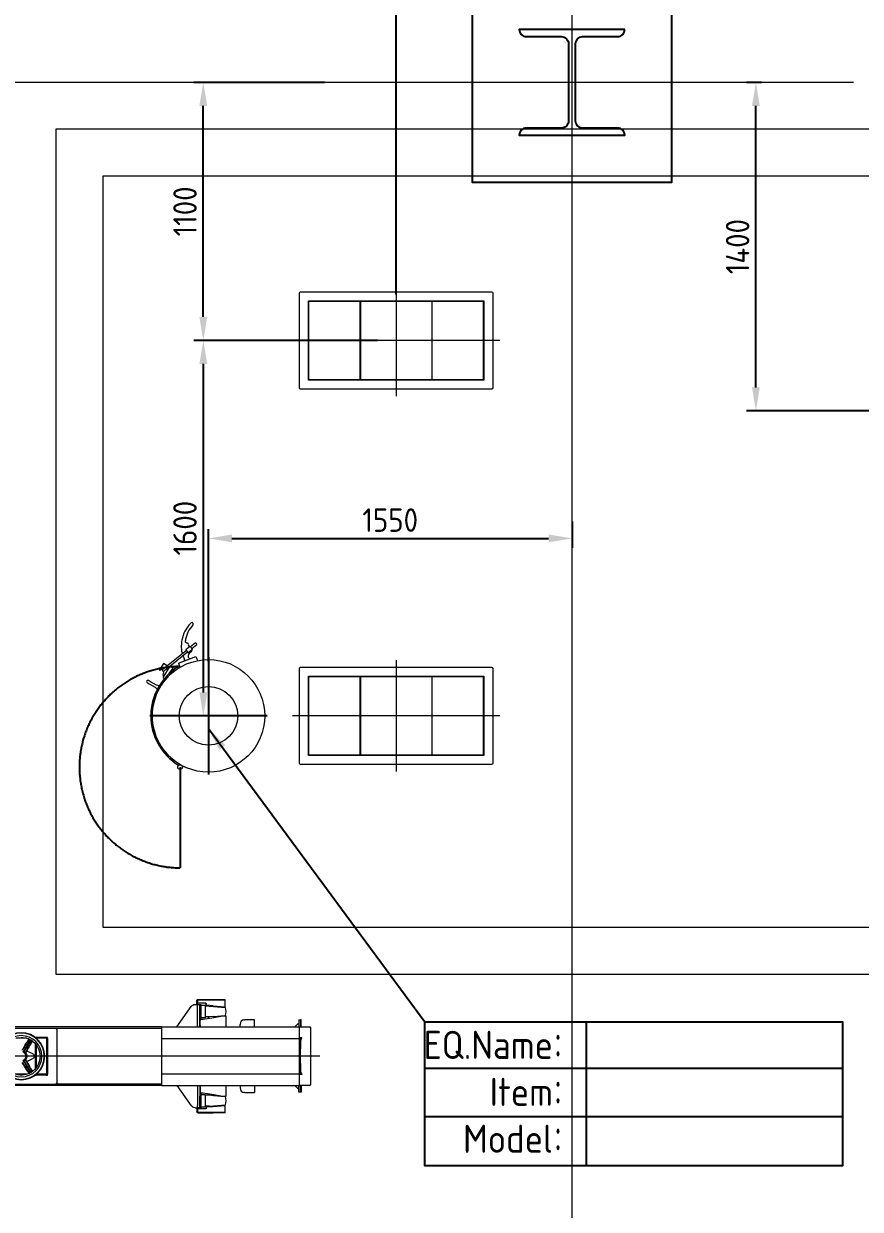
# Model space of a CAD drawing. Extents: x -681219 to -550379, y -242630 to -158199.
# Drawn here: x -626293 to -622726, y -224219 to -219167 of the extents above; entities that cross this region are included whole.
import ezdxf
from ezdxf.lldxf.tags import DXFTag

# ---------------------------------------------------------------- set-up
doc = ezdxf.new("R2010")
doc.units = 0
doc.header["$LTSCALE"] = 1000
doc.linetypes.add('DASHED', pattern=[0.75, 0.5, -0.25])
doc.linetypes.add('DASHED2', pattern=[9.525, 6.35, -3.175])
doc.layers.get('0').update_dxf_attribs({"linetype": 'CONTINUOUS'})
doc.layers.get('Defpoints').update_dxf_attribs({"linetype": 'CONTINUOUS'})
for name, color, linetype in [('center', 253, 'CENTER2'), ('GY_Bj_Hatch', 9, 'CONTINUOUS'), ('interface', 251, 'DASHED2'), ('NEW1', 2, 'CONTINUOUS'), ('TEXT', 7, 'CONTINUOUS')]:
    doc.layers.add(name, color=color, linetype=linetype)
for name, color, linetype, lineweight in [('DIM', 7, 'CONTINUOUS', 18), ('famsun', 7, 'CONTINUOUS', 0), ('轴网_轴线', 1, 'CENTER2', 0)]:
    doc.layers.add(name, color=color, linetype=linetype, lineweight=lineweight)
doc.styles.add('ISOCP', font='isocp.shx', dxfattribs={"bigfont": 'gbcbig.shx'})
tags = doc.linetypes.add('CENTER2', pattern=[28.575, 19.05, -3.175, 3.175, -3.175]).pattern_tags.tags
tags[10:11] = [DXFTag(74, 4), DXFTag(75, 0), DXFTag(340, '0'), DXFTag(46, 0.0), DXFTag(50, 0.0), DXFTag(44, 0.0), DXFTag(45, 0.0)]
tags[8:9] = [DXFTag(74, 4), DXFTag(75, 0), DXFTag(340, '0'), DXFTag(46, 0.0), DXFTag(50, 0.0), DXFTag(44, 0.0), DXFTag(45, 0.0)]
tags[6:7] = [DXFTag(74, 4), DXFTag(75, 0), DXFTag(340, '0'), DXFTag(46, 0.0), DXFTag(50, 0.0), DXFTag(44, 0.0), DXFTag(45, 0.0)]
tags[4:5] = [DXFTag(74, 4), DXFTag(75, 0), DXFTag(340, '0'), DXFTag(46, 0.0), DXFTag(50, 0.0), DXFTag(44, 0.0), DXFTag(45, 0.0)]
doc.dimstyles.new('STD2', dxfattribs={"dimscale": 40, "dimtxt": 2.5, "dimasz": 2.5, "dimexe": 1, "dimexo": 0.7, "dimgap": 0.7, "dimtad": 1, "dimdec": 0, "dimdsep": 46, "dimtxsty": 'ISOCP', "dimcen": 2.5, "dimadec": 1, "dimazin": 2, "dimtfac": 1, "dimtdec": 0, "dimtmove": 0, "dimatfit": 3, "dimfxl": 0, "dimarcsym": 0})

# ---------------------------------------------------------------- blocks, each defined once
blk = doc.blocks.new('轴网FB0EDE194AE0F5E0')
at = {"layer": 'GY_Bj_Hatch', "color": 255}
blk.add_lwpolyline([(-425, 7925), (425, 7925), (425, 7075), (-425, 7075)], close=True, dxfattribs=at)
blk.add_lwpolyline([(-225, 7725), (225, 7725, -0.414214), (195, 7695), (45, 7695, 0.414214), (15, 7665), (15, 7335, 0.414214), (45, 7305), (195, 7305, -0.414214), (225, 7275), (-225, 7275, -0.414214), (-195, 7305), (-45, 7305, 0.414214), (-15, 7335), (-15, 7665, 0.414214), (-45, 7695), (-195, 7695, -0.414214)], format="xyb", close=True, dxfattribs=at)
at = {"layer": '轴网_轴线'}
for p, q in [((0, -1200), (0, 23700)), ((-1200, 7500), (44200, 7500))]:
    blk.add_line(p, q, dxfattribs=at)
blk = doc.blocks.new('*U99')
at = {"color": 0, "linetype": 'ByBlock', "lineweight": -2}
for p, q in [((-412, 202.5), (-412, -202.5)), ((407, 207.5), (-407, 207.5)), ((412, -202.5), (412, 202.5)), ((373.5, 169), (-373.5, 169)), ((-373.5, 169), (-373.5, 167.5)), ((373.5, 169), (-373.5, 169)), ((-373.5, 169), (-373.5, -169)), ((373.5, 167.5), (-373.5, 167.5)), ((-373.5, -166.9), (-373.5, 166.9)), ((-372, -164), (-372, 164)), ((-153.5, -167.5), (-153.5, 167.5)), ((-152, 167.5), (-152, -167.5)), ((145.2, 167.5), (-145.2, 167.5)), ((152, 167.5), (152, -167.5)), ((153.5, -167.5), (153.5, 167.5)), ((372, -164), (372, 164)), ((373.5, 169), (373.5, 167.5)), ((373.5, -169), (373.5, 169)), ((373.5, -166.9), (373.5, 166.9)), ((-373.5, -167.5), (373.5, -167.5)), ((-373.5, -169), (-373.5, -167.5)), ((-373.5, -169), (373.5, -169)), ((-373.5, -169), (373.5, -169)), ((145.2, -167.5), (-145.2, -167.5)), ((373.5, -169), (373.5, -167.5)), ((-407, -207.5), (407, -207.5))]:
    blk.add_line(p, q, dxfattribs=at)
for centre, radius, start, end in [((-407, 202.5), 5, 90, 180), ((407, 202.5), 5, 0, 90), ((-375.5, 164), 3.5, 0, 55.1501), ((375.5, 164), 3.5, 124.8499, 180), ((-375.5, -164), 3.5, 304.8499, 0), ((375.5, -164), 3.5, 180, 235.1501), ((-407, -202.5), 5, 180, 270), ((407, -202.5), 5, 270, 0)]:
    blk.add_arc(centre, radius, start, end, dxfattribs=at)
at = {"layer": 'center', "lineweight": -2, "ltscale": 6.187227}
for p, q in [((0, 237.5), (0, -237.5)), ((-442, 0), (442, 0))]:
    blk.add_line(p, q, dxfattribs=at)
blk = doc.blocks.new('TDTG112C0001XY_B_TDTG36-22_V_Mid_1')
at = {"color": 0, "linetype": 'ByBlock', "lineweight": -2}
for p, q in [((-412, 202.5), (-412, -202.5)), ((407, 207.5), (-407, 207.5)), ((412, -202.5), (412, 202.5)), ((373.5, 169), (-373.5, 169)), ((-373.5, 169), (-373.5, 167.5)), ((373.5, 169), (-373.5, 169)), ((-373.5, 169), (-373.5, -169)), ((373.5, 167.5), (-373.5, 167.5)), ((-373.5, -166.9), (-373.5, 166.9)), ((-372, -164), (-372, 164)), ((-153.5, -167.5), (-153.5, 167.5)), ((-152, 167.5), (-152, -167.5)), ((145.2, 167.5), (-145.2, 167.5)), ((152, 167.5), (152, -167.5)), ((153.5, -167.5), (153.5, 167.5)), ((372, -164), (372, 164)), ((373.5, 169), (373.5, 167.5)), ((373.5, -169), (373.5, 169)), ((373.5, -166.9), (373.5, 166.9)), ((-373.5, -167.5), (373.5, -167.5)), ((-373.5, -169), (-373.5, -167.5)), ((-373.5, -169), (373.5, -169)), ((-373.5, -169), (373.5, -169)), ((145.2, -167.5), (-145.2, -167.5)), ((373.5, -169), (373.5, -167.5)), ((-407, -207.5), (407, -207.5))]:
    blk.add_line(p, q, dxfattribs=at)
for centre, radius, start, end in [((-407, 202.5), 5, 90, 180), ((407, 202.5), 5, 0, 90), ((-375.5, 164), 3.5, 0, 55.1501), ((375.5, 164), 3.5, 124.8499, 180), ((-375.5, -164), 3.5, 304.8499, 0), ((375.5, -164), 3.5, 180, 235.1501), ((-407, -202.5), 5, 180, 270), ((407, -202.5), 5, 270, 0)]:
    blk.add_arc(centre, radius, start, end, dxfattribs=at)
at = {"layer": 'center', "lineweight": -2, "ltscale": 6.187227}
for p, q in [((0, 237.5), (0, -237.5)), ((-442, 0), (442, 0))]:
    blk.add_line(p, q, dxfattribs=at)
blk = doc.blocks.new('*D161')
at = {"layer": 'Defpoints', "color": 0, "transparency": 16777216}
for p in [(-623955.5, -218795.5), (-623955.5, -219072.3), (-621355.5, -219737.3)]:
    blk.add_point(p, dxfattribs=at)
at = {"layer": 'DIM', "color": 0, "lineweight": -2, "transparency": 16777216}
for p, q in [((-623955.5, -219044.3), (-623955.5, -218755.5)), ((-621355.5, -219709.3), (-621355.5, -218755.5)), ((-621455.5, -218795.5), (-623855.5, -218795.5))]:
    blk.add_line(p, q, dxfattribs=at)
at = {"layer": 'DIM', "color": 0, "transparency": 16777216}
for points in [[(-623855.5, -218778.8), (-623855.5, -218812.2), (-623955.5, -218795.5)], [(-621455.5, -218778.8), (-621455.5, -218812.2), (-621355.5, -218795.5)]]:
    blk.add_solid(points, dxfattribs=at)
at = {"layer": 'DIM', "color": 0, "transparency": 16777216, "insert": (-622655.5, -218717.5), "char_height": 100, "attachment_point": 5, "style": 'ISOCP'}
blk.add_mtext('2600', dxfattribs=at)
blk = doc.blocks.new('*D162')
at = {"layer": 'Defpoints', "color": 0, "transparency": 16777216}
for p in [(-624705.5, -218795.5), (-623955.5, -219072.3), (-624705.5, -220349.1)]:
    blk.add_point(p, dxfattribs=at)
at = {"layer": 'DIM', "color": 0, "lineweight": -2, "transparency": 16777216}
for p, q in [((-624705.5, -220321.1), (-624705.5, -218755.5)), ((-623955.5, -219044.3), (-623955.5, -218755.5)), ((-624055.5, -218795.5), (-624605.5, -218795.5))]:
    blk.add_line(p, q, dxfattribs=at)
at = {"layer": 'DIM', "color": 0, "transparency": 16777216}
for points in [[(-624605.5, -218778.8), (-624605.5, -218812.2), (-624705.5, -218795.5)], [(-624055.5, -218778.8), (-624055.5, -218812.2), (-623955.5, -218795.5)]]:
    blk.add_solid(points, dxfattribs=at)
at = {"layer": 'DIM', "color": 0, "transparency": 16777216, "insert": (-624330.5, -218717.5), "char_height": 100, "attachment_point": 5, "style": 'ISOCP'}
blk.add_mtext('750', dxfattribs=at)
blk = doc.blocks.new('*D163')
at = {"layer": 'Defpoints', "color": 0, "transparency": 16777216}
for p in [(-623171.5, -219416.7), (-623119.9, -219416.7), (-622499.3, -220816.7)]:
    blk.add_point(p, dxfattribs=at)
at = {"layer": 'DIM', "color": 0, "lineweight": -2, "transparency": 16777216}
for p, q in [((-623147.9, -219416.7), (-623211.5, -219416.7)), ((-623171.5, -220716.7), (-623171.5, -219516.7)), ((-622527.3, -220816.7), (-623211.5, -220816.7))]:
    blk.add_line(p, q, dxfattribs=at)
at = {"layer": 'DIM', "color": 0, "transparency": 16777216}
for points in [[(-623188.2, -219516.7), (-623154.8, -219516.7), (-623171.5, -219416.7)], [(-623188.2, -220716.7), (-623154.8, -220716.7), (-623171.5, -220816.7)]]:
    blk.add_solid(points, dxfattribs=at)
at = {"layer": 'DIM', "color": 0, "transparency": 16777216, "insert": (-623249.5, -220116.7), "char_height": 100, "attachment_point": 5, "rotation": 90, "style": 'ISOCP'}
blk.add_mtext('1400', dxfattribs=at)
blk = doc.blocks.new('*D164')
at = {"layer": 'Defpoints', "color": 0, "transparency": 16777216}
for p in [(-625527.4, -219416.7), (-624983, -219416.7), (-624757.4, -220516.6)]:
    blk.add_point(p, dxfattribs=at)
at = {"layer": 'DIM', "color": 0, "lineweight": -2, "transparency": 16777216}
for p, q in [((-625011, -219416.7), (-625567.4, -219416.7)), ((-625527.4, -220416.6), (-625527.4, -219516.7)), ((-624785.4, -220516.6), (-625567.4, -220516.6))]:
    blk.add_line(p, q, dxfattribs=at)
at = {"layer": 'DIM', "color": 0, "transparency": 16777216}
for points in [[(-625544.1, -219516.7), (-625510.8, -219516.7), (-625527.4, -219416.7)], [(-625544.1, -220416.6), (-625510.8, -220416.6), (-625527.4, -220516.6)]]:
    blk.add_solid(points, dxfattribs=at)
at = {"layer": 'DIM', "color": 0, "transparency": 16777216, "insert": (-625605.4, -219966.6), "char_height": 100, "attachment_point": 5, "rotation": 90, "style": 'ISOCP'}
blk.add_mtext('1100', dxfattribs=at)
blk = doc.blocks.new('*U129')
at = {"color": 0, "linetype": 'ByBlock', "lineweight": -2}
for p, q in [((-220, 211.3), (-270.2, 206.9)), ((-219, 241.9), (-269, 241.9)), ((-269, 239.9), (-269, 241.9)), ((-219, 239.9), (-269, 239.9)), ((-219, 239.9), (-269, 239.9)), ((-269, 209.9), (-269, 239.9)), ((-219, 214.3), (-269, 209.9)), ((-248.5, 208.8), (-248.5, 211.7)), ((-201.8, 212.9), (-220, 211.3)), ((-153.6, 241.9), (-219, 241.9)), ((-153.6, 239.9), (-219, 239.9)), ((-154, 239.9), (-219, 239.9)), ((-219, 214.3), (-190.8, 216.7)), ((-201.8, 212.9), (-183.9, 214.5)), ((-201.8, 212.9), (-184, 212.9)), ((-191.5, 216.7), (-191.5, 213.8)), ((-189, 218.7), (-189, 222.9)), ((-187, 224.9), (-151, 224.9)), ((-186, 169.9), (-186, 209.9)), ((-186, 209.9), (-184, 209.9)), ((-166, 216.9), (-184, 216.9)), ((-184, 216.9), (-184, 206.9)), ((-184, 206.9), (-184, 189.9)), ((-161, 219.9), (-166, 219.9)), ((-166, 219.9), (-166, 209.9)), ((-166, 169.9), (-166, 209.9)), ((-166, 206.9), (-166, 209.9)), ((-166, 206.9), (-166, 172.9)), ((-161, 219.9), (-161, 209.9)), ((-151, 219.9), (-161, 219.9)), ((-161, 209.9), (-161, 219.9)), ((-161, 124.9), (-161, 209.9)), ((-161, 169.9), (-161, 209.9)), ((-151, 224.9), (-151, 237.3)), ((-151, 236.9), (-151, 224.9)), ((-151, 224.9), (-149, 224.9)), ((-151, 224.9), (-151, 219.9)), ((-151, 209.9), (-151, 219.9)), ((-141.3, 219.9), (-151, 219.9)), ((-151, 124.9), (-151, 209.9)), ((-149, 224.9), (-149, 237.3)), ((-149, 219.9), (-149, 224.9)), ((-63.1, 124.9), (-125, 211.5)), ((-594, 153.9), (-590, 153.9)), ((-594, 124.9), (-594, 153.9)), ((-590, 153.9), (-590, 124.9)), ((-590, 153.9), (-590, 124.9)), ((-584, 153.9), (-590, 153.9)), ((-584, 153.9), (-584, 124.9)), ((-395, 124.9), (-395, 154.9)), ((-395, 154.9), (-389.5, 154.9)), ((-389.5, 154.9), (-352.9, 154.9)), ((-349.3, 154.9), (-352.9, 154.9)), ((-273.5, 169.9), (-251, 169.9)), ((-273.5, 124.9), (-273.5, 169.9)), ((-220, 168.5), (-270.2, 172.9)), ((-221, 165.1), (-251, 169.9)), ((-242.5, 168.5), (-242.5, 170.4)), ((-176, 157.9), (-221, 165.1)), ((-220, 168.5), (-201.8, 166.9)), ((-201.8, 166.9), (-183.9, 165.3)), ((-201.8, 166.9), (-184, 166.9)), ((-201, 161.9), (-195, 161.9)), ((-197.5, 166.5), (-197.5, 161.9)), ((-195, 161.9), (-195, 160.9)), ((-186, 169.9), (-184, 169.9)), ((-184, 189.9), (-184, 172.9)), ((-184, 172.9), (-184, 162.9)), ((-184, 162.9), (-166, 162.9)), ((-165.6, 157.9), (-176, 157.9)), ((-166, 169.9), (-166, 172.9)), ((-166, 169.9), (-166, 159.9)), ((-166, 159.9), (-161, 159.9)), ((-163, 157.9), (-165.6, 157.9)), ((-161, 157.9), (-163, 157.9)), ((-163, 157.9), (-163, 152.9)), ((-163, 129.9), (-163, 152.9)), ((-635, 121.9), (-632, 121.9)), ((-635, -122.1), (-635, 121.9)), ((-632, 124.9), (-632, 121.9)), ((-587, 124.9), (-632, 124.9)), ((-630, 119.9), (-630, 119.9)), ((-630, 119.9), (-630, 119.9)), ((-587, 118.1), (-587, 124.9)), ((0, 124.9), (-587, 124.9)), ((-587, 118.1), (-587, 124.9)), ((-587, 75.1), (-587, 118.1)), ((-587, 77.9), (-587, 118.1)), ((-579, 137.9), (-584, 137.9)), ((-566, 124.9), (-579, 137.9)), ((-333.4, 124.9), (-333.4, 134.9)), ((-163, 129.9), (-163, 124.9)), ((0, -125.1), (0, 124.9)), ((0, 124.3), (4200, 124.3)), ((0, 117.5), (452.3, 117.5)), ((448, 109.3), (448, -110.7)), ((742, 119.3), (458, 119.3)), ((-596.8, 74.9), (-596.8, 77.9)), ((-596.8, 77.9), (-587, 77.9)), ((-593.8, 74.9), (-596.8, 74.9)), ((-593.8, 74.9), (-588.2, 74.9)), ((-590, 74.9), (-590, 77.9)), ((-587, 74.7), (-587, 75.1)), ((0, 75.1), (-587, 75.1)), ((-587, 0.5), (-587, 74.7)), ((0, 74.7), (0, 75.1)), ((488, 79.3), (493, 79.3)), ((488, 76.3), (488, 79.3)), ((488, 76.3), (492.5, 76.3)), ((488, 76.3), (488, -77.7)), ((492.5, 76.3), (535.8, 76.3)), ((492.5, 76.3), (492.5, -77.7)), ((493, 79.3), (535.7, 79.3)), ((493, 79.3), (493, 76.3)), ((535.7, 79.3), (540, 79.3)), ((535.7, 76.3), (535.7, 79.3)), ((535.8, 76.3), (536.2, 76.3)), ((535.8, 76.3), (535.8, 76)), ((540.3, 53), (540.3, -54.4)), ((551.6, 63.4), (556.1, 67)), ((560.2, 65.2), (556.2, 61.5)), ((568, 68.3), (562.8, 66.7)), ((563.3, 71.2), (568.7, 73.2)), ((577.4, 76.3), (622.6, 76.3)), ((577.4, 76.3), (622.6, 76.3)), ((-590, 0.5), (-590, 31.5)), ((-590, 0.5), (-590, -0.7)), ((-587, 0.5), (-587, 31.5)), ((-587, -0.7), (-587, 0.5)), ((-587, -0.7), (-587, 0.5)), ((535.8, 47.5), (535.8, -48.9)), ((550.4, 9.3), (576.2, 21.3)), ((579, 10.9), (579.2, 11.4)), ((579.1, 15.9), (579.2, 15.7)), ((585.6, 13.2), (582.9, 11.6)), ((-590, -31.7), (-590, -0.7)), ((-587, -74.9), (-587, -0.7)), ((-587, -31.7), (-587, -0.7)), ((576.2, -22.7), (550.4, -10.7)), ((579.2, -12.8), (579, -12.3)), ((582.9, -13), (585.6, -14.6)), ((-596.8, -75.1), (-596.8, -78.1)), ((-593.8, -75.1), (-596.8, -75.1)), ((-596.8, -78.1), (-587, -78.1)), ((-593.8, -75.1), (-588.2, -75.1)), ((-590, -78.1), (-590, -75.1)), ((-587, -75.3), (-587, -74.9)), ((0, -74.9), (-587, -74.9)), ((-587, -118.3), (-587, -75.3)), ((-587, -118.3), (-587, -78.1)), ((0, -75.3), (0, -74.9)), ((488, -77.7), (492.5, -77.7)), ((488, -80.7), (488, -77.7)), ((493, -80.7), (488, -80.7)), ((492.5, -77.7), (535.8, -77.7)), ((493, -77.7), (493, -80.7)), ((493, -80.7), (535.7, -80.7)), ((535.7, -80.7), (535.7, -77.7)), ((540, -80.7), (535.7, -80.7)), ((535.8, -77.4), (535.8, -77.7)), ((535.8, -77.7), (536.2, -77.7)), ((556.1, -68.4), (551.6, -64.8)), ((556.2, -62.9), (560.2, -66.6)), ((562.8, -68.1), (568, -69.7)), ((568.7, -74.6), (563.3, -72.6)), ((577.4, -77.7), (622.6, -77.7)), ((577.4, -77.7), (622.6, -77.7)), ((-635, -122.1), (-632, -122.1)), ((-632, -125.1), (-632, -122.1)), ((-632, -125.1), (-587, -125.1)), ((-594, -125.1), (-594, -154.1)), ((-590, -154.1), (-590, -125.1)), ((-590, -154.1), (-590, -125.1)), ((-587, -125.1), (-587, -118.3)), ((-587, -125.1), (-587, -118.3)), ((0, -125.1), (-587, -125.1)), ((-584, -154.1), (-584, -125.1)), ((-579, -138.1), (-584, -138.1)), ((-566, -125.1), (-579, -138.1)), ((-395, -125.1), (-395, -155.1)), ((-333.4, -125.1), (-333.4, -135.1)), ((-273.5, -170.1), (-273.5, -125.1)), ((-163, -125.1), (-163, -130.1)), ((-163, -130.1), (-163, -153.1)), ((-161, -125.1), (-161, -210.1)), ((-151, -125.1), (-151, -210.1)), ((-63.1, -125.1), (-125, -211.7)), ((0, -118.9), (452.3, -118.9)), ((0, -125.7), (4200, -125.7)), ((458, -120.7), (742, -120.7)), ((-594, -154.1), (-590, -154.1)), ((-590, -154.1), (-584, -154.1)), ((-389.5, -155.1), (-395, -155.1)), ((-352.9, -155.1), (-389.5, -155.1)), ((-352.9, -155.1), (-349.3, -155.1)), ((-251, -170.1), (-273.5, -170.1)), ((-270.2, -173.1), (-220, -168.7)), ((-251, -170.1), (-221, -165.3)), ((-242.5, -170.7), (-242.5, -168.7)), ((-221, -165.3), (-176, -158.1)), ((-220, -168.7), (-201.8, -167.1)), ((-201.8, -167.1), (-183.9, -165.5)), ((-201.8, -167.1), (-184, -167.1)), ((-201, -162.1), (-195, -162.1)), ((-197.5, -162.1), (-197.5, -166.7)), ((-195, -161.1), (-195, -162.1)), ((-186, -210.1), (-186, -170.1)), ((-186, -170.1), (-184, -170.1)), ((-184, -163.1), (-184, -173.1)), ((-166, -163.1), (-184, -163.1)), ((-184, -173.1), (-184, -190.1)), ((-184, -190.1), (-184, -207.1)), ((-176, -158.1), (-165.6, -158.1)), ((-166, -160.1), (-166, -170.1)), ((-161, -160.1), (-166, -160.1)), ((-166, -210.1), (-166, -170.1)), ((-166, -173.1), (-166, -170.1)), ((-166, -173.1), (-166, -207.1)), ((-165.6, -158.1), (-163, -158.1)), ((-163, -153.1), (-163, -158.1)), ((-163, -158.1), (-161, -158.1)), ((-161, -210.1), (-161, -170.1)), ((-220, -211.5), (-270.2, -207.1)), ((-219, -214.5), (-269, -210.1)), ((-269, -240.1), (-269, -210.1)), ((-269, -240.1), (-219, -240.1)), ((-269, -242.1), (-269, -240.1)), ((-269, -240.1), (-219, -240.1)), ((-269, -242.1), (-219, -242.1)), ((-248.5, -211.9), (-248.5, -209)), ((-201.8, -213.1), (-220, -211.5)), ((-190.8, -216.9), (-219, -214.5)), ((-153.6, -240.1), (-219, -240.1)), ((-219, -240.1), (-154, -240.1)), ((-153.6, -242.1), (-219, -242.1)), ((-201.8, -213.1), (-184, -213.1)), ((-201.8, -213.1), (-183.9, -214.7)), ((-191.5, -214), (-191.5, -216.9)), ((-189, -218.9), (-189, -223.1)), ((-187, -225.1), (-151, -225.1)), ((-186, -210.1), (-184, -210.1)), ((-184, -207.1), (-184, -217.1)), ((-184, -217.1), (-166, -217.1)), ((-166, -210.1), (-166, -207.1)), ((-166, -210.1), (-166, -220.1)), ((-166, -220.1), (-161, -220.1)), ((-161, -210.1), (-161, -220.1)), ((-161, -220.1), (-161, -210.1)), ((-161, -220.1), (-151, -220.1)), ((-151, -220.1), (-151, -210.1)), ((-141.3, -220.1), (-151, -220.1)), ((-151, -220.1), (-151, -225.1)), ((-151, -225.1), (-151, -237.5)), ((-149, -225.1), (-151, -225.1)), ((-151, -237.1), (-151, -225.1)), ((-149, -225.1), (-149, -220.1)), ((-149, -225.1), (-149, -237.5))]:
    blk.add_line(p, q, dxfattribs=at)
for radius in [100, 98.5, 88]:
    blk.add_circle((600, -0.7), radius, dxfattribs=at)
for centre, radius, start, end in [((-192, 189.9), 80, 167.6746, 192.3183), ((-191, 218.7), 2, 275.0006, 0), ((-187, 222.9), 2, 90, 180), ((-154, 236.9), 3, 0, 90), ((-153.6, 237.3), 4.6, 0, 90), ((-153.6, 237.3), 2.6, 0, 90), ((-141.3, 199.9), 20, 35.5377, 90), ((458, 109.3), 10, 90, 180), ((600, -0.7), 80.2, 128.0619, 232.0317), ((551.6, 58.5), 3.94, 28.7715, 82.3836), ((569.9, 51.4), 20.9, 108.452, 131.548), ((-40292.9, -22116.9), 46481.5, 28.43569, 28.49912), ((40181.5, 24344.3), 46460.2, 211.50087, 211.56433), ((573, 70.8), 4, 154.5834, 210.9527), ((600, -0.7), 80.2, 90, 112.0323), ((555, -0.7), 11, 114.975, 245.025), ((600, -0.7), 24, 151.1001, 208.8999), ((574.6, 13.6), 5.16, 334.8484, 24.8782), ((600, -0.7), 20, 136.0086, 223.9914), ((598.4, -6.5), 28.8, 120.2195, 127.7676), ((588.3, 10.8), 8.73, 100.2704, 120.285), ((600, -0.7), 20, 129.2786, 136.0086), ((600, -0.7), 20, 110.7214, 129.2786), ((595.8, 15.2), 8.73, 119.715, 139.7296), ((-40274.2, 22105.4), 46460.2, 331.50087, 331.56433), ((40199.7, -24356.8), 46481.5, 148.43569, 148.49912), ((600, -0.7), 80.2, 248.0615, 352.0311), ((578, -16.6), 1.35, 325.9515, 336.7065), ((574.6, -15), 5.16, 335.3472, 25.1516), ((598.4, 5.1), 28.8, 232.2322, 239.7807), ((588.3, -12.2), 8.73, 239.715, 259.7296), ((600, -0.7), 20, 223.9914, 230.7214), ((600, -0.7), 20, 230.7214, 249.2786), ((595.8, -16.6), 8.73, 220.2704, 240.285), ((551.6, -59.8), 4, 274.5834, 330.9527), ((569.9, -52.8), 20.9, 228.452, 251.548), ((572.9, -72.2), 3.94, 148.7715, 202.3836), ((458, -110.7), 10, 180, 270), ((-192, -190.1), 80, 167.6746, 192.3183), ((-191, -218.9), 2, 0, 84.9994), ((-187, -223.1), 2, 180, 270), ((-154, -237.1), 3, 270, 0), ((-153.6, -237.5), 2.6, 270, 0), ((-153.6, -237.5), 4.6, 270, 0), ((-141.3, -200.1), 20, 270, 324.4623)]:
    blk.add_arc(centre, radius, start, end, dxfattribs=at)
at = {"color": 0, "linetype": 'ByBlock', "lineweight": -2, "extrusion": (0, 0, -1)}
for centre, major_axis, ratio, start_param, end_param in [((-349.3, 134.9), (0, -20), 0.796691, 3.141593, 4.712389), ((-593.8, 31.5), (0, -43.4), 0.087489, 3.141593, 4.712389), ((-593.8, 31.5), (0, 77.7), 0.087489, 0.97783, 1.570796), ((-593.8, -31.7), (0, -43.4), 0.087489, 4.712389, 6.283185), ((-593.8, -31.7), (0, -77.7), 0.087489, 4.712389, 5.305355), ((-349.3, -135.1), (0, -20), 0.796691, 4.712389, 6.283185)]:
    blk.add_ellipse(centre, major_axis=major_axis, ratio=ratio, start_param=start_param, end_param=end_param, dxfattribs=at)
at = {"color": 0, "linetype": 'ByBlock', "lineweight": -2}
for centre, major_axis, ratio, start_param, end_param in [((554.6, 59.4), (-3.21, 3.84), 0.522694, 4.830056, 6.189543), ((551.5, 57.5), (-0.38, -4.99), 0.922531, 2.189783, 3.074557), ((558.6, 63.1), (-3.62, 3.45), 0.531049, 4.773692, 5.862844), ((565.4, 67), (-1.18, 4.86), 0.531049, 0.420341, 1.509494), ((570.7, 68.6), (-1.72, 4.69), 0.522694, 0.093642, 1.45313), ((573.9, 70.4), (4.51, -2.16), 0.922531, 3.161436, 4.093403), ((579.2, 14.2), (-3.05, 3.96), 0.498779, 3.683742, 4.856336), ((582.4, 16.3), (-2.51, 4.33), 0.481015, 3.676897, 4.922667), ((585.2, 17.3), (-0.87, 4.92), 0.395941, 4.096684, 5.079026), ((591.8, 21.1), (-3.83, 3.22), 0.395941, 1.204159, 2.186502), ((579.2, -15.6), (-3.05, -3.96), 0.498779, 1.42685, 2.599443), ((582.4, -17.7), (-2.51, -4.33), 0.481015, 1.360518, 2.606288), ((585.2, -18.7), (-0.87, -4.92), 0.395941, 1.204159, 2.186502), ((591.8, -22.5), (-3.83, -3.22), 0.395941, 4.096684, 5.079026), ((554.6, -60.8), (-3.21, -3.84), 0.522694, 0.093642, 1.45313), ((551.5, -58.9), (-0.38, 4.99), 0.922531, 3.161436, 4.093403), ((558.6, -64.5), (-3.62, -3.45), 0.531049, 0.420341, 1.509494), ((565.4, -68.4), (-1.18, -4.86), 0.531049, 4.773692, 5.862844), ((570.7, -70), (-1.72, -4.69), 0.522694, 4.830056, 6.189543), ((573.9, -71.8), (4.51, 2.16), 0.922531, 2.189783, 3.074557)]:
    blk.add_ellipse(centre, major_axis=major_axis, ratio=ratio, start_param=start_param, end_param=end_param, dxfattribs=at)
for points, knots in [([(550.1, 62.2), (550.1, 62.2), (550.3, 62.3), (550.8, 62.4), (551.4, 62.5), (551.9, 62.4), (552.1, 62.4)], [0.3702144, 0.3702144, 0.3702144, 0.3702144, 0.5080235, 0.6597045, 0.8423691, 1, 1, 1, 1]), ([(550.5, 62.5), (550.6, 62.5), (550.7, 62.6), (551, 62.9), (551.3, 63.1), (551.6, 63.4)], [0.6900284, 0.6900284, 0.6900284, 0.6900284, 0.75, 0.75, 1, 1, 1, 1]), ([(555.4, 60.1), (555.4, 60.1), (555.3, 60.1), (555.3, 60.1), (555.2, 60.2), (555.1, 60.3), (555.1, 60.3), (555.1, 60.4)], [0, 0, 0, 0, 0.0625, 0.0625, 0.125, 0.125, 0.1854555, 0.1854555, 0.1854555, 0.1854555]), ([(556.2, 61.5), (556.2, 61.3), (556.1, 61.2), (556, 60.8), (555.9, 60.7), (555.8, 60.4), (555.7, 60.3), (555.6, 60.1), (555.5, 60.1), (555.4, 60.1)], [0, 0, 0, 0, 0.25, 0.25, 0.5, 0.5, 0.75, 0.75, 1, 1, 1, 1]), ([(562.8, 66.7), (562.7, 66.7), (562.5, 66.8), (562.3, 66.8), (562.1, 66.8), (561.8, 66.8), (561.7, 66.8), (561.5, 66.8), (561.4, 66.8), (561.3, 66.7), (561.2, 66.7), (561, 66.6), (560.9, 66.5), (560.7, 66.2), (560.6, 66.1), (560.4, 65.7), (560.3, 65.5), (560.2, 65.2)], [0, 0, 0, 0, 0.125, 0.125, 0.25, 0.25, 0.375, 0.375, 0.4375, 0.4375, 0.5, 0.5, 0.625, 0.625, 0.75, 0.75, 1, 1, 1, 1]), ([(586.8, 19.4), (582.2, 27.3), (577.6, 35.3), (573, 43.2), (568.8, 50.5), (564.5, 57.9), (560.2, 65.2)], [0, 0, 0, 0, 0.518449, 0.518449, 0.518449, 1, 1, 1, 1]), ([(562.8, 66.7), (567.4, 58.7), (571.9, 50.8), (576.5, 42.8), (580.7, 35.5), (585, 28.2), (589.2, 20.8)], [0, 0, 0, 0, 0.520171, 0.520171, 0.520171, 1, 1, 1, 1]), ([(569.7, 68.3), (569.6, 68.2), (569.5, 68.2), (569.3, 68.2), (569.2, 68.2), (568.9, 68.2), (568.7, 68.2), (568.4, 68.3), (568.2, 68.3), (568, 68.3)], [0, 0, 0, 0, 0.25, 0.25, 0.5, 0.5, 0.75, 0.75, 1, 1, 1, 1]), ([(568.7, 73.2), (569.1, 73.4), (569.4, 73.5), (569.8, 73.7), (569.9, 73.7), (569.9, 73.7)], [0, 0, 0, 0, 0.25, 0.25, 0.2878811, 0.2878811, 0.2878811, 0.2878811]), ([(569.4, 72.5), (569.4, 72.6), (569.6, 73), (569.9, 73.4), (570.3, 73.8), (570.5, 73.9), (570.5, 74), (570.5, 74)], [0, 0, 0, 0, 0.0986947, 0.2994585, 0.4683042, 0.6047047, 0.7039783, 0.7039783, 0.7039783, 0.7039783]), ([(569.6, 68.7), (569.6, 68.7), (569.6, 68.6), (569.7, 68.5), (569.7, 68.5), (569.7, 68.4), (569.7, 68.3), (569.7, 68.3)], [0.8187517, 0.8187517, 0.8187517, 0.8187517, 0.875, 0.875, 0.9375, 0.9375, 1, 1, 1, 1]), ([(582.9, 11.6), (582.5, 11.3), (582.1, 11.1), (581.5, 10.8), (581.3, 10.7), (581, 10.6), (580.8, 10.5), (580.5, 10.5), (580.3, 10.5), (580, 10.5), (579.9, 10.5), (579.4, 10.6), (579.2, 10.7), (579, 10.9)], [0, 0, 0, 0, 0.25, 0.25, 0.375, 0.375, 0.5, 0.5, 0.625, 0.625, 0.75, 0.75, 1, 1, 1, 1]), ([(579.1, 15.9), (579.1, 15.9), (579.1, 15.9), (579.2, 15.8), (579.3, 15.6), (579.4, 15.5), (579.5, 15.4), (579.7, 15.3), (579.8, 15.3), (579.9, 15.3), (580, 15.3), (580.2, 15.4), (580.3, 15.5), (580.4, 15.7), (580.5, 15.8), (580.6, 16), (580.7, 16.1), (580.8, 16.3)], [0.1123832, 0.1123832, 0.1123832, 0.1123832, 0.125, 0.125, 0.25, 0.25, 0.375, 0.375, 0.5, 0.5, 0.625, 0.625, 0.75, 0.75, 0.875, 0.875, 1, 1, 1, 1]), ([(586.8, 19.4), (587, 19.4), (587.3, 19.4), (587.7, 19.4), (587.8, 19.4), (588.1, 19.4), (588.2, 19.5), (588.4, 19.6), (588.5, 19.7), (588.7, 19.9), (588.8, 20), (589, 20.4), (589.1, 20.6), (589.2, 20.8)], [0, 0, 0, 0, 0.25, 0.25, 0.375, 0.375, 0.5, 0.5, 0.625, 0.625, 0.75, 0.75, 1, 1, 1, 1]), ([(560.2, -66.6), (564.8, -58.7), (569.4, -50.7), (574, -42.8), (578.3, -35.5), (582.5, -28.2), (586.8, -20.8)], [0, 0, 0, 0, 0.520171, 0.520171, 0.520171, 1, 1, 1, 1]), ([(589.2, -22.2), (584.6, -30.2), (580.1, -38.1), (575.5, -46), (571.3, -53.4), (567, -60.7), (562.8, -68.1)], [0, 0, 0, 0, 0.518449, 0.518449, 0.518449, 1, 1, 1, 1]), ([(579, -12.3), (579.2, -12.1), (579.4, -12), (580, -11.9), (580.3, -11.9), (581, -12), (581.3, -12.1), (582.1, -12.5), (582.5, -12.7), (582.9, -13)], [0, 0, 0, 0, 0.25, 0.25, 0.5, 0.5, 0.75, 0.75, 1, 1, 1, 1]), ([(580.8, -17.7), (580.7, -17.5), (580.6, -17.4), (580.5, -17.2), (580.4, -17.1), (580.3, -16.9), (580.2, -16.8), (580, -16.7), (579.9, -16.7), (579.8, -16.7), (579.7, -16.7), (579.5, -16.8), (579.4, -16.9), (579.3, -17.1), (579.2, -17.2), (579.1, -17.3), (579.1, -17.3), (579.1, -17.3)], [0, 0, 0, 0, 0.125, 0.125, 0.25, 0.25, 0.375, 0.375, 0.5, 0.5, 0.625, 0.625, 0.75, 0.75, 0.875, 0.875, 0.8857969, 0.8857969, 0.8857969, 0.8857969]), ([(589.2, -22.2), (589.1, -22), (589, -21.8), (588.8, -21.4), (588.7, -21.3), (588.5, -21.1), (588.4, -21), (588.2, -20.9), (588.1, -20.8), (587.8, -20.8), (587.7, -20.8), (587.3, -20.8), (587, -20.8), (586.8, -20.8)], [0, 0, 0, 0, 0.25, 0.25, 0.375, 0.375, 0.5, 0.5, 0.625, 0.625, 0.75, 0.75, 1, 1, 1, 1]), ([(551.9, -63.8), (551.8, -63.8), (551.4, -63.9), (550.8, -63.8), (550.3, -63.7), (550.1, -63.6), (550.1, -63.5), (550.1, -63.5)], [0, 0, 0, 0, 0.0986947, 0.2994585, 0.4683042, 0.6047047, 0.7039783, 0.7039783, 0.7039783, 0.7039783]), ([(551.6, -64.8), (551.3, -64.5), (551, -64.3), (550.7, -64), (550.6, -64), (550.6, -63.9)], [0, 0, 0, 0, 0.25, 0.25, 0.2880556, 0.2880556, 0.2880556, 0.2880556]), ([(555.1, -61.8), (555.1, -61.7), (555.1, -61.7), (555.2, -61.6), (555.3, -61.5), (555.3, -61.5), (555.4, -61.5), (555.4, -61.5)], [0.8187517, 0.8187517, 0.8187517, 0.8187517, 0.875, 0.875, 0.9375, 0.9375, 1, 1, 1, 1]), ([(555.4, -61.5), (555.5, -61.5), (555.6, -61.5), (555.7, -61.7), (555.8, -61.8), (555.9, -62.1), (556, -62.2), (556.1, -62.6), (556.2, -62.7), (556.2, -62.9)], [0, 0, 0, 0, 0.25, 0.25, 0.5, 0.5, 0.75, 0.75, 1, 1, 1, 1]), ([(560.2, -66.6), (560.3, -66.8), (560.3, -66.9), (560.4, -67.1), (560.5, -67.3), (560.6, -67.5), (560.7, -67.6), (560.8, -67.8), (560.9, -67.9), (561, -68), (561.1, -68), (561.3, -68.1), (561.4, -68.2), (561.7, -68.2), (561.8, -68.2), (562.3, -68.2), (562.5, -68.2), (562.8, -68.1)], [0, 0, 0, 0, 0.125, 0.125, 0.25, 0.25, 0.375, 0.375, 0.4375, 0.4375, 0.5, 0.5, 0.625, 0.625, 0.75, 0.75, 1, 1, 1, 1]), ([(568, -69.7), (568.2, -69.7), (568.4, -69.7), (568.7, -69.6), (568.9, -69.6), (569.2, -69.6), (569.3, -69.6), (569.5, -69.6), (569.6, -69.6), (569.7, -69.7)], [0, 0, 0, 0, 0.25, 0.25, 0.5, 0.5, 0.75, 0.75, 1, 1, 1, 1]), ([(570, -75.1), (569.9, -75.1), (569.9, -75.1), (569.4, -74.9), (569.1, -74.8), (568.7, -74.6)], [0.690148, 0.690148, 0.690148, 0.690148, 0.75, 0.75, 1, 1, 1, 1]), ([(570.5, -75.4), (570.5, -75.3), (570.3, -75.2), (569.9, -74.9), (569.5, -74.3), (569.4, -73.9), (569.3, -73.7)], [0.3702144, 0.3702144, 0.3702144, 0.3702144, 0.5080235, 0.6597045, 0.8423691, 1, 1, 1, 1]), ([(569.7, -69.7), (569.7, -69.7), (569.7, -69.8), (569.7, -69.9), (569.7, -69.9), (569.6, -70), (569.6, -70.1), (569.6, -70.2)], [0, 0, 0, 0, 0.0625, 0.0625, 0.125, 0.125, 0.1854555, 0.1854555, 0.1854555, 0.1854555])]:
    blk.add_open_spline(points, degree=3, knots=knots, dxfattribs=at)
for points in [[(555.1, 60.4), (557.2, 56.5), (565.2, 41.7), (579.1, 15.9)], [(596.1, 25.7), (593.6, 29.6), (584.8, 44), (569.6, 68.8)], [(569.9, 73.7), (570, 73.7), (570.1, 73.8), (570.2, 73.8)], [(579.1, -17.3), (576.9, -21.4), (568.9, -36.2), (555.1, -61.8)], [(569.6, -70.2), (571.9, -66.4), (580.7, -52), (596.1, -27.1)], [(550.6, -63.9), (550.5, -63.9), (550.5, -63.8), (550.4, -63.8)]]:
    blk.add_open_spline(points, degree=3, dxfattribs=at)
at = {"layer": 'center', "lineweight": -2, "ltscale": 374.77205}
blk.add_line((-673.6, -0.1), (10697.3, -0.1), dxfattribs=at)
blk = doc.blocks.new('TCXT003A0001XY_E_TCXT25_V_1', base_point=(2103.3, 476.7))
at = {"color": 0, "linetype": 'ByBlock', "lineweight": -2}
for p, q in [((2231.1, 686.9), (2228, 681.7)), ((2330.3, 354), (2321.2, 362.6)), ((2355.5, 339.7), (2330.3, 354)), ((2296.9, 313.2), (2266.5, 265)), ((2296.9, 313.2), (2290.6, 317.2)), ((2293.7, 308.1), (2294.9, 307.4)), ((2294.2, 321.5), (2294.2, 321.5)), ((2313.3, 348.6), (2325.4, 345.3)), ((2325.4, 345.3), (2350.6, 331)), ((2350.6, 331), (2359.3, 326.1)), ((2364.3, 334.8), (2355.5, 339.7)), ((2283.6, 277.7), (2192.4, 204.4)), ((2197.4, 198.2), (2288.6, 271.5)), ((2213.4, 263.4), (2213.4, 263.4)), ((2231.2, 252.5), (2224.7, 269.6)), ((2229, 269.9), (2228, 271.6)), ((2231.1, 266.5), (2229, 269.9)), ((2266.5, 265), (2253.8, 273)), ((2267.5, 293.5), (2267.5, 293.5)), ((2269.7, 270.1), (2272.2, 268.5)), ((2279.3, 264), (2295.1, 254.1)), ((2293, 285), (2297.1, 302)), ((2295.1, 254.1), (2311.9, 280.8)), ((2310.7, 282.2), (2297.6, 276)), ((2299.2, 283.8), (2298.7, 284.4)), ((2156.5, 224.1), (2149.9, 241.2)), ((2231.2, 252.5), (2156.5, 224.1)), ((2189.4, 207.2), (2175.3, 195.9)), ((2186.3, 230.1), (2189.9, 220.5)), ((2190.5, 206.8), (2189.4, 207.2)), ((2194.9, 201.3), (2190.5, 206.8)), ((2209.4, 225.6), (2205, 237.2)), ((2173.7, 189.4), (2152.6, 172.5)), ((2157.7, 166.2), (2152.6, 172.5)), ((2158.4, 165.3), (2157.7, 166.2)), ((2158.4, 165.3), (2179.5, 182.2)), ((2175.3, 195.9), (2171.6, 193)), ((2171.6, 193), (2171.8, 191.7)), ((2171.8, 191.7), (2176.2, 186.3)), ((2176.2, 186.3), (2180.6, 180.8)), ((2180.6, 180.8), (2181.8, 180.4)), ((2181.8, 180.4), (2185.5, 183.3)), ((2185.5, 183.3), (2199.5, 194.6)), ((2200.8, 162.3), (2192.1, 166.5)), ((2199.3, 195.9), (2194.9, 201.3)), ((2199.5, 194.6), (2199.3, 195.9)), ((2201.8, 155.1), (2202.5, 159.2)), ((2180.1, 82.5), (2178.9, 81.2))]:
    blk.add_line(p, q, dxfattribs=at)
for centre, radius in [((2103.3, 476.7), 240), ((2224.5, 695.3), 10), ((2103.3, 476.7), 125)]:
    blk.add_circle(centre, radius, dxfattribs=at)
for centre, radius, start, end in [((2103.3, 476.7), 240, 301.295, 58.705), ((2103.3, 476.7), 246, 301.295, 58.705), ((2292.3, 303.1), 5, 346.4589, 57.7759), ((2361.8, 330.4), 5, 240.5, 0), ((2361.8, 330.4), 5, 0, 60.5), ((2139.3, 378.9), 156, 317.2493, 329.0544), ((2295.8, 279.6), 4, 246.6144, 295.3423), ((2294.8, 280.7), 5.42, 21.9424, 35.8672), ((2311.1, 281.3), 1, 327.7759, 115.3423), ((2185.6, 193.8), 13, 121.7934, 180.3409), ((2165.5, 226.1), 25, 301.7934, 347.0337), ((2181.6, 228.3), 5, 20.8, 110.8), ((2209.6, 238.9), 5, 110.8, 200.8), ((2138.7, 188.1), 80, 23.6381, 27.9738), ((2138.7, 188.1), 80, 6.567, 17.6052), ((2072.3, 177.2), 131.4, 318.0752, 350.3214), ((2075.7, 180.8), 143.4, 316.7086, 349.0177), ((2185.6, 193.8), 13, 257.2334, 269.342), ((2185.4, 177.8), 3, 59.944, 89.342), ((2185.4, 177.8), 3, 338.0183, 59.944), ((2195.6, 173.7), 8, 158.0183, 244.1946), ((2199.5, 159.6), 3, 352.1217, 64.1946), ((2075.7, 180.8), 143.4, 349.0177, 358.7163), ((2075.7, 180.8), 143.4, 358.7163, 6.567), ((2174.5, 85.3), 6, 137.0364, 317.0364)]:
    blk.add_arc(centre, radius, start, end, dxfattribs=at)
for points, knots in [([(2298.7, 284.4), (2298.4, 284.7), (2298, 285.2), (2297, 285.7), (2296.1, 285.9), (2295.3, 285.9), (2294.6, 285.8), (2294.1, 285.6), (2293.7, 285.5), (2293.4, 285.3), (2293.2, 285.1), (2292.8, 284.8), (2292.1, 284.4), (2291.2, 283.7), (2290, 282.8), (2288.6, 281.7), (2287.1, 280.5), (2285.6, 279.3), (2284.3, 278.3), (2283.7, 277.8), (2283.6, 277.7)], [0, 0, 0, 0, 0.049064, 0.092606, 0.13079, 0.164684, 0.194466, 0.219955, 0.241588, 0.26386, 0.299355, 0.358675, 0.448771, 0.535646, 0.627234, 0.717189, 0.806522, 0.895581, 0.979848, 1, 1, 1, 1]), ([(2288.6, 271.5), (2288.9, 271.7), (2289.7, 272.3), (2291.1, 273.4), (2292.6, 274.7), (2293.7, 275.5), (2294.2, 275.9), (2294.3, 276)], [0, 0, 0, 0, 0.0502533, 0.1460706, 0.2419112, 0.3375981, 0.3605698, 0.3605698, 0.3605698, 0.3605698]), ([(2295.7, 275.7), (2295.8, 275.8), (2296.4, 276.2), (2297.2, 276.9), (2298, 277.6), (2298.5, 278.1), (2298.9, 278.4), (2299.2, 278.8), (2299.5, 279.3), (2299.9, 279.9), (2300.1, 280.8), (2300.1, 281.7), (2299.9, 282.3), (2299.8, 282.7)], [0.3991017, 0.3991017, 0.3991017, 0.3991017, 0.4264726, 0.5215318, 0.6177126, 0.7172533, 0.7796323, 0.8112135, 0.8387825, 0.8725887, 0.9121634, 0.9550368, 1, 1, 1, 1])]:
    blk.add_open_spline(points, degree=3, knots=knots, dxfattribs=at)
at = {"layer": 'center', "ltscale": 3.485896}
for p, q in [((2103.3, 226.7), (2103.3, 726.7)), ((1853.3, 476.7), (2353.3, 476.7))]:
    blk.add_line(p, q, dxfattribs=at)
at = {"layer": 'interface', "ltscale": 6.712402}
blk.add_line((2224.5, 695.3), (2224.5, 1124.2), dxfattribs=at)
blk.add_arc((2224.5, 695.3), 428.9, 270.8791, 90, dxfattribs=at)
blk = doc.blocks.new('*D185')
at = {"layer": 'Defpoints', "color": 0, "transparency": 16777216}
for p in [(-624757.4, -220516.6), (-625527.4, -222116.6), (-625455, -222116.6)]:
    blk.add_point(p, dxfattribs=at)
at = {"layer": 'DIM', "color": 0, "lineweight": -2, "transparency": 16777216}
for p, q in [((-624785.4, -220516.6), (-625567.4, -220516.6)), ((-625527.4, -220616.6), (-625527.4, -222016.6)), ((-625483, -222116.6), (-625567.4, -222116.6))]:
    blk.add_line(p, q, dxfattribs=at)
at = {"layer": 'DIM', "color": 0, "transparency": 16777216}
for points in [[(-625544.1, -220616.6), (-625510.8, -220616.6), (-625527.4, -220516.6)], [(-625544.1, -222016.6), (-625510.8, -222016.6), (-625527.4, -222116.6)]]:
    blk.add_solid(points, dxfattribs=at)
at = {"layer": 'DIM', "color": 0, "transparency": 16777216, "insert": (-625605.4, -221316.6), "char_height": 100, "attachment_point": 5, "rotation": 90, "style": 'ISOCP'}
blk.add_mtext('1600', dxfattribs=at)
blk = doc.blocks.new('*D186')
at = {"layer": 'Defpoints', "color": 0, "transparency": 16777216}
for p in [(-623955.5, -221260.1), (-623955.5, -221360.3), (-625505.5, -221913)]:
    blk.add_point(p, dxfattribs=at)
at = {"layer": 'DIM', "color": 0, "lineweight": -2, "transparency": 16777216}
for p, q in [((-623955.5, -221288.1), (-623955.5, -221400.3)), ((-625505.5, -221885), (-625505.5, -221320.3)), ((-625405.5, -221360.3), (-624055.5, -221360.3))]:
    blk.add_line(p, q, dxfattribs=at)
at = {"layer": 'DIM', "color": 0, "transparency": 16777216}
for points in [[(-625405.5, -221343.6), (-625405.5, -221376.9), (-625505.5, -221360.3)], [(-624055.5, -221343.6), (-624055.5, -221376.9), (-623955.5, -221360.3)]]:
    blk.add_solid(points, dxfattribs=at)
at = {"layer": 'DIM', "color": 0, "transparency": 16777216, "insert": (-624730.5, -221282.3), "char_height": 100, "attachment_point": 5, "style": 'ISOCP'}
blk.add_mtext('1550', dxfattribs=at)

msp = doc.modelspace()

# ---------------------------------------------------------------- linework, layer by layer
at = {"layer": 'famsun', "color": 8, "linetype": 'DASHED', "ltscale": 20}
for points in [[(-618155.4609, -219616.6983), (-626155.4609, -219616.6983), (-626155.4609, -223216.6983), (-618155.4609, -223216.6983)], [(-618355.4609, -219816.6983), (-625955.4609, -219816.6983), (-625955.4609, -223016.6983), (-618355.4609, -223016.6983)]]:
    msp.add_lwpolyline(points, close=True, dxfattribs=at)
at = {"layer": 'NEW1', "color": 2}
for p, q in [((-623894.4761, -223421.2516), (-623894.4761, -224034.2645)), ((-624582.5701, -223617.6379), (-622802.4746, -223617.6379)), ((-624582.5701, -223824.6316), (-622802.4746, -223824.6316))]:
    msp.add_line(p, q, dxfattribs=at)
msp.add_lwpolyline([(-624582.5701, -223421.2516), (-622802.4746, -223421.2516), (-622802.4746, -224034.2645), (-624582.5701, -224034.2645)], close=True, dxfattribs=at)

# ---------------------------------------------------------------- block references
at = {"layer": 'famsun', "xscale": -1}
for name, p in [('轴网FB0EDE194AE0F5E0', (-623955.4609, -226916.6983)), ('TDTG112C0001XY_B_TDTG36-22_V_Mid_1', (-624705.4609, -220516.5856)), ('*U99', (-624705.4609, -222116.5856)), ('*U129', (-625703.6433, -223566.5889))]:
    msp.add_blockref(name, p, dxfattribs=at)
at = {"layer": 'famsun', "rotation": 180}
msp.add_blockref('TCXT003A0001XY_E_TCXT25_V_1', (-625505.4609, -222116.5856), dxfattribs=at)

# ---------------------------------------------------------------- texts
at = {"layer": 'TEXT', "insert": (-623950.4292, -223458.7572), "char_height": 120, "attachment_point": 3, "style": 'ISOCP'}
msp.add_mtext_dynamic_manual_height_columns('{\\Fisocp|c134;EQ.Name}：{\\Fisocp|c134;\\PItem}：{\\Fisocp|c134;\\PModel}：', width=735.696912, gutter_width=40.8108, heights=[0], dxfattribs=at)

# ---------------------------------------------------------------- dimensions: what is measured, and where the dimension line sits
at = {"layer": 'DIM', "color": 2}
dim = msp.add_linear_dim(base=(-624705.4609, -218795.506), p1=(-623955.4609, -219072.2789), p2=(-624705.4609, -220349.0856), dimstyle='STD2', override={"dimtmove": 1}, dxfattribs=at)
dim.commit()
dim.dimension.update_dxf_attribs({"geometry": '*D162', "text_midpoint": (-624330.4609, -218717.506)})
for base, p1, p2, picture, middle in [((-623955.4609, -218795.506), (-621355.4609, -219737.3288), (-623955.4609, -219072.2789), '*D161', (-622655.4609, -218717.4961)), ((-623955.4609, -221360.2648), (-625505.4609, -221912.9867), (-623955.4609, -221260.1479), '*D186', (-624730.4609, -221282.2648))]:
    dim = msp.add_linear_dim(base=base, p1=p1, p2=p2, dimstyle='STD2', dxfattribs=at)
    dim.commit()
    dim.dimension.update_dxf_attribs({"geometry": picture, "text_midpoint": middle})
for base, p1, p2, picture, middle in [((-625527.4397, -219416.6983), (-624757.3831, -220516.5856), (-624983.0051, -219416.6983), '*D164', (-625605.4397, -219966.6419)), ((-623171.513, -219416.6983), (-622499.3155, -220816.6983), (-623119.9334, -219416.6983), '*D163', (-623249.513, -220116.6983)), ((-625527.4397, -222116.5856), (-624757.3831, -220516.5856), (-625454.9572, -222116.5856), '*D185', (-625605.4397, -221316.5856))]:
    dim = msp.add_linear_dim(base=base, p1=p1, p2=p2, angle=90, dimstyle='STD2', dxfattribs=at)
    dim.commit()
    dim.dimension.update_dxf_attribs({"geometry": picture, "text_midpoint": middle})

# ---------------------------------------------------------------- leaders
at = {"layer": 'NEW1', "color": 2}
msp.add_leader([(-625505.4609, -222170.8233), (-624582.5701, -223421.2516)], dimstyle='STD2', override={"dimgap": 0.7, "dimtad": 0}, dxfattribs=at)

doc.saveas('drawing.dxf')
